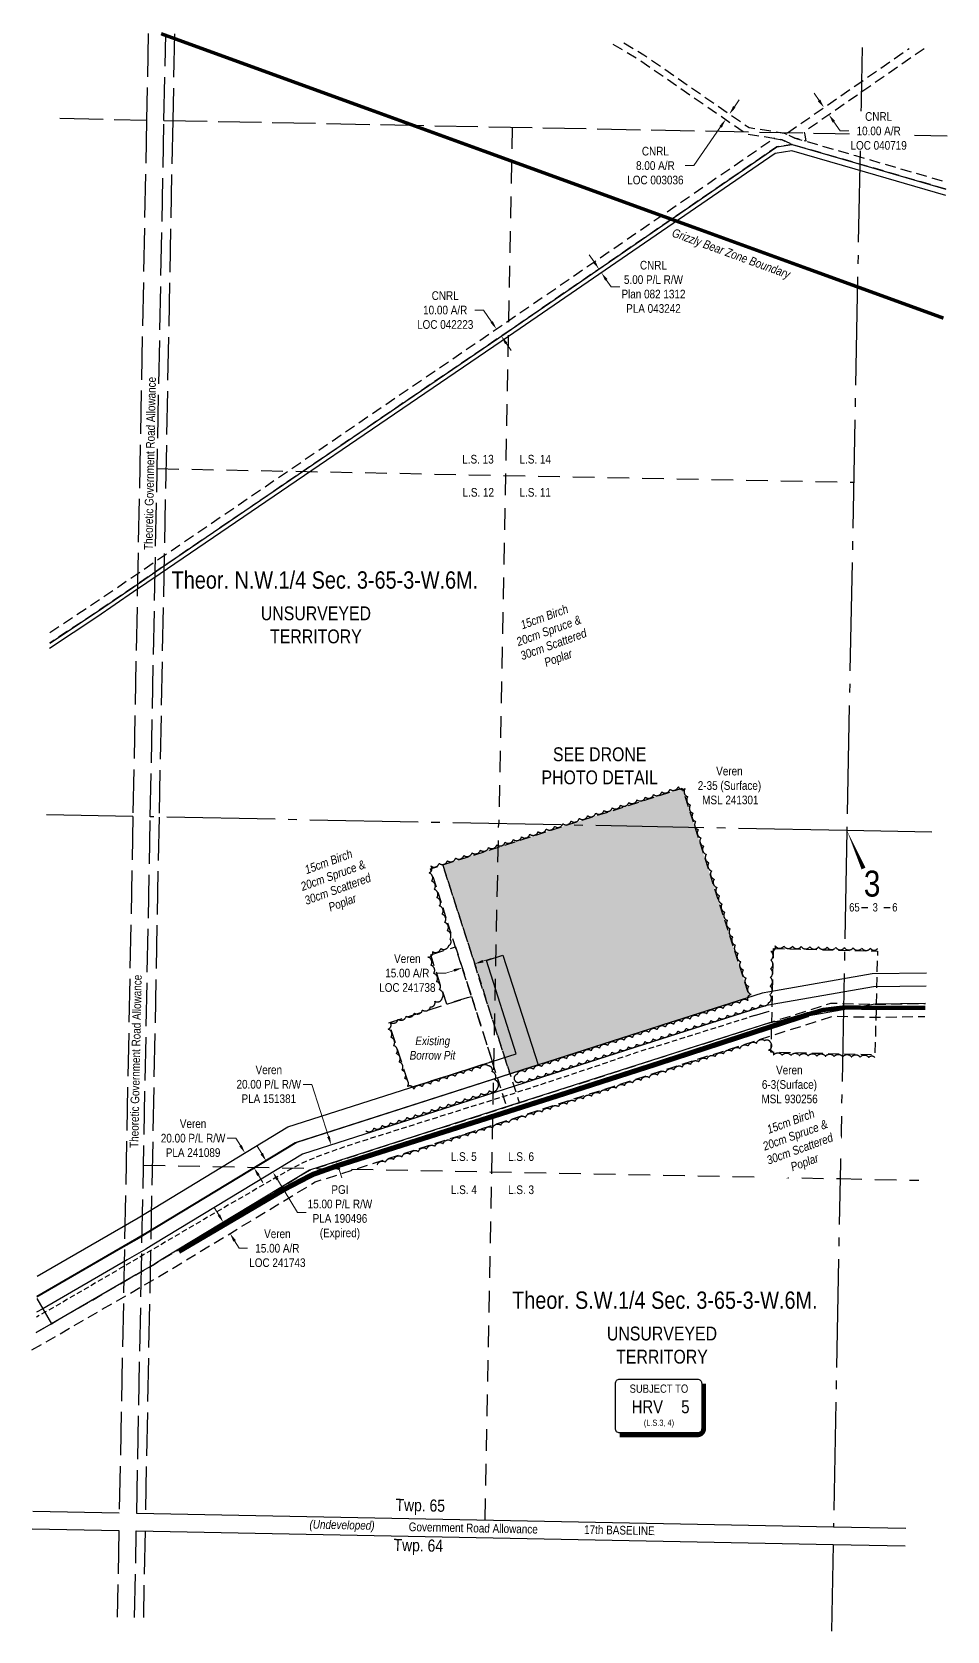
# Model space of a CAD drawing. Extents: x 409359 to 413308, y 6049791 to 6053589.
# Drawn here: x 410857 to 411913, y 6049791 to 6051637 of the extents above; entities that cross this region are included whole.
import ezdxf
from ezdxf.enums import TextEntityAlignment as Align

# ---------------------------------------------------------------- set-up
doc = ezdxf.new("R2010")
doc.units = 0
doc.header["$LTSCALE"] = 5
doc.header["$PDSIZE"] = 0.5
for name, pattern in [('0', [1, 1, 0]), ('DASHDOT2', [12.7, 6.35, -3.175, 0, -3.175]), ('foc-ACCESSROAD', [3.75, 2.5, -1.25]), ('foc-LSD', [8, 5, -3]), ('foc-QUARTERLINE', [33, 25, -3, 2, -3]), ('foc-UNSURVEYED', [12.5, 10, -2.5]), ('HIDDEN2', [4.7625, 3.175, -1.5875]), ('UG_PIPE', [1.875, 1.25, -0.625])]:
    doc.linetypes.add(name, pattern=pattern)
doc.layers.get('Defpoints').update_dxf_attribs({"color": 9})
for name, color, linetype in [('10', 1, 'Continuous'), ('9', 3, 'Continuous'), ('AS-PIPE-AG', 44, 'Continuous'), ('AS-PIPE-UG', 44, 'UG_PIPE'), ('AS-ROADS', 254, 'Continuous'), ('AS-WILDLIFE', 131, 'DASHDOT2'), ('C-AR', 13, 'foc-ACCESSROAD'), ('C-CLOSURE', 7, 'Continuous'), ('C-RW', 13, 'Continuous'), ('C-SYMBOL', 7, 'Continuous'), ('C-WS', 13, 'foc-ACCESSROAD'), ('CG-NOTES', 7, 'Continuous'), ('CTW', 7, 'Continuous'), ('D-TXT', 6, 'Continuous'), ('DAB_APPL', 7, 'Continuous'), ('F-AR', 190, 'foc-ACCESSROAD'), ('F-RW', 190, 'Continuous'), ('L-DETAIL-T', 3, 'Continuous'), ('L-ROAD-T', 7, 'Continuous'), ('L-SEC', 7, 'Continuous'), ('L-SECLBL', 7, 'Continuous'), ('L-SECQ', 8, 'foc-QUARTERLINE'), ('L-SECTION-LSD', 7, 'foc-LSD'), ('L-UNS-T', 3, 'Continuous'), ('L-USEC', 7, 'foc-UNSURVEYED'), ('P-PROPOSED-H', 21, 'Continuous'), ('T-BUSH', 110, '0'), ('T-BUSH-T', 110, 'Continuous'), ('T-EXISTING TFA', 220, 'HIDDEN2'), ('T-EXISTING TFA-T', 220, 'Continuous')]:
    doc.layers.add(name, color=color, linetype=linetype)
for name, color, linetype, lineweight in [('C-AR-T', 13, 'Continuous', 9), ('C-RW-T', 13, 'Continuous', 9), ('C-WS-T', 13, 'Continuous', 9), ('F-AR-T', 190, 'Continuous', 9), ('F-RW-T', 190, 'Continuous', 9), ('T-TEXT', 48, 'Continuous', 18)]:
    doc.layers.add(name, color=color, linetype=linetype, lineweight=lineweight)
doc.styles.add('100L', font='ARIALN.TTF', dxfattribs={"height": 11})
doc.styles.add('175L', font='ARIALN.TTF', dxfattribs={"height": 20})
doc.styles.add('80CG', font='ARIALN.TTF', dxfattribs={"height": 10})
doc.styles.add('80L', font='ARIALN.TTF', dxfattribs={"height": 10})
doc.styles.add('80LS', font='ARIALNI.TTF', dxfattribs={"height": 10})
doc.styles.add('HRV', font='ARIALN.TTF', dxfattribs={"height": 3})
doc.styles.add('SIMPLEX', font='ARIALN.TTF')
doc.dimstyles.new('Compass 5 000', dxfattribs={"dimscale": 5, "dimtxt": 9, "dimasz": 2, "dimexe": 0.2, "dimexo": 0.0625, "dimgap": 0.5, "dimtad": 0, "dimtih": 1, "dimtoh": 1, "dimzin": 0, "dimdsep": 46, "dimtxsty": '80CG', "dimcen": 0.1, "dimse1": 1, "dimse2": 1, "dimclrd": 256, "dimclrt": 256, "dimaunit": 1, "dimadec": 4, "dimazin": 0, "dimtfac": 0.06, "dimtofl": 0, "dimtmove": 0, "dimatfit": 1, "dimfxl": 0.2, "dimtolj": 1, "dimtzin": 0, "dimlwd": -1, "dimarcsym": 0})

# ---------------------------------------------------------------- blocks, each defined once
blk = doc.blocks.new('*D373')
at = {"layer": 'C-RW-T', "transparency": 16777216}
for p, q in [((411179.5, 6050421.9), (411169.5, 6050421.9)), ((411198.9, 6050361.5), (411179.5, 6050421.9)), ((411211.1, 6050323.4), (411214.2, 6050313.9))]:
    blk.add_line(p, q, dxfattribs=at)
for points in [[(411200.5, 6050362), (411197.3, 6050361), (411202, 6050352)], [(411212.7, 6050323.9), (411209.5, 6050322.9), (411208.1, 6050332.9)]]:
    blk.add_solid(points, dxfattribs=at)
at = {"layer": 'Defpoints', "color": 0, "transparency": 16777216}
for p in [(411521.3, 6050454.3), (411527.4, 6050435.3), (411208.1, 6050332.9)]:
    blk.add_point(p, dxfattribs=at)
at = {"layer": 'C-RW-T', "transparency": 16777216, "insert": (411130, 6050421.9), "char_height": 10, "attachment_point": 5, "style": '80CG'}
blk.add_mtext('\\A1;Veren\\P20.00 P/L R/W\\PPLA 151381', dxfattribs=at)
blk = doc.blocks.new('*D385')
at = {"layer": 'Defpoints', "color": 0, "transparency": 16777216}
for p in [(411390.3, 6051292.3), (411392.8, 6051294), (411395.9, 6051284)]:
    blk.add_point(p, dxfattribs=at)
at = {"layer": 'F-AR-T', "transparency": 16777216}
for p, q in [((411377.9, 6051315.8), (411367.9, 6051315.8)), ((411387.1, 6051302.2), (411377.9, 6051315.8)), ((411404, 6051277.5), (411409.7, 6051269.2))]:
    blk.add_line(p, q, dxfattribs=at)
for points in [[(411388.5, 6051303.2), (411385.8, 6051301.3), (411392.8, 6051294)], [(411405.4, 6051278.4), (411402.7, 6051276.5), (411398.4, 6051285.7)]]:
    blk.add_solid(points, dxfattribs=at)
at = {"layer": 'F-AR-T', "transparency": 16777216, "insert": (411333.6, 6051315.8), "char_height": 10, "attachment_point": 5, "style": '80CG'}
blk.add_mtext('\\A1;CNRL\\P10.00 A/R\\PLOC 042223', dxfattribs=at)
blk = doc.blocks.new('*D386')
at = {"layer": 'Defpoints', "color": 0, "transparency": 16777216}
for p in [(411513.9, 6051359), (411492.4, 6051350.3), (411495.2, 6051346.2)]:
    blk.add_point(p, dxfattribs=at)
at = {"layer": 'F-RW-T', "transparency": 16777216}
for p, q in [((411505.5, 6051371.4), (411499.8, 6051379.6)), ((411519.6, 6051350.8), (411525.3, 6051342.6)), ((411525.3, 6051342.6), (411535.3, 6051342.6))]:
    blk.add_line(p, q, dxfattribs=at)
for points in [[(411506.8, 6051372.4), (411504.1, 6051370.5), (411511.1, 6051363.2)], [(411521, 6051351.7), (411518.2, 6051349.9), (411513.9, 6051359)]]:
    blk.add_solid(points, dxfattribs=at)
at = {"layer": 'F-RW-T', "transparency": 16777216, "insert": (411574, 6051342.6), "char_height": 10, "attachment_point": 5, "style": '80CG'}
blk.add_mtext('\\A1;CNRL\\P5.00 P/L R/W\\PPlan 082 1312\\PPLA 043242', dxfattribs=at)
blk = doc.blocks.new('*D387')
at = {"layer": 'Defpoints', "color": 0, "transparency": 16777216}
for p in [(411653.7, 6051538), (411658.2, 6051544.6), (411661.7, 6051542.2)]:
    blk.add_point(p, dxfattribs=at)
at = {"layer": 'F-AR-T', "transparency": 16777216}
for p, q in [((411667.4, 6051550.4), (411673.1, 6051558.7)), ((411651.5, 6051527.4), (411620.5, 6051482.6)), ((411620.5, 6051482.6), (411610.5, 6051482.6))]:
    blk.add_line(p, q, dxfattribs=at)
for points in [[(411666, 6051551.4), (411668.8, 6051549.5), (411661.7, 6051542.2)], [(411650.1, 6051528.4), (411652.9, 6051526.5), (411657.2, 6051535.6)]]:
    blk.add_solid(points, dxfattribs=at)
at = {"layer": 'F-AR-T', "transparency": 16777216, "insert": (411576.2, 6051482.6), "char_height": 10, "attachment_point": 5, "style": '80CG'}
blk.add_mtext('\\A1;CNRL\\P8.00 A/R\\PLOC 003036', dxfattribs=at)
blk = doc.blocks.new('*D388')
at = {"layer": 'Defpoints', "color": 0, "transparency": 16777216}
for p in [(411792, 6051564.4), (411797.7, 6051556.1), (411770.8, 6051549.7)]:
    blk.add_point(p, dxfattribs=at)
at = {"layer": 'F-AR-T', "transparency": 16777216}
for p, q in [((411765.1, 6051557.9), (411759.4, 6051566.1)), ((411782.2, 6051533.2), (411789.5, 6051522.6)), ((411789.5, 6051522.6), (411799.5, 6051522.6))]:
    blk.add_line(p, q, dxfattribs=at)
for points in [[(411766.5, 6051558.9), (411763.7, 6051557), (411770.8, 6051549.7)], [(411783.6, 6051534.2), (411780.8, 6051532.3), (411776.5, 6051541.5)]]:
    blk.add_solid(points, dxfattribs=at)
at = {"layer": 'F-AR-T', "transparency": 16777216, "insert": (411833.9, 6051522.6), "char_height": 10, "attachment_point": 5, "style": '80CG', "bg_fill": 3, "box_fill_scale": 1.1, "bg_fill_color": 256, "bg_fill_true_color": 13158600, "bg_fill_transparency": 0}
blk.add_mtext('\\A1;CNRL\\P10.00 A/R\\PLOC 040719', dxfattribs=at)
blk = doc.blocks.new('HRV_Box')
blk.add_lwpolyline([(-44.3, 30.3), (45.4, 30.3, -0.414214), (50.4, 25.3), (50.4, -26.8, -0.414214), (45.4, -31.8), (-44.3, -31.8, -0.414214), (-49.3, -26.8), (-49.3, 25.3, -0.414214)], format="xyb", close=True)
at = {"const_width": 5, "flags": 128}
blk.add_lwpolyline([(-44.3, -34.3), (45.4, -34.3, 0.414214), (52.9, -26.8), (52.9, 25.3)], format="xyb", dxfattribs=at)
at = {"layer": 'CTW', "color": 5, "style": '80L'}
blk.add_text('SUBJECT TO', height=9.5, dxfattribs=at).set_placement((1, 11.8), align=Align.BOTTOM_CENTER)
at = {"layer": 'CTW', "color": 3, "style": 'HRV'}
blk.add_text('HRV', height=15, dxfattribs=at).set_placement((-12.4, -1.5), align=Align.MIDDLE_CENTER)
blk.add_attdef('0', text='', height=15, dxfattribs=at).set_placement((31.5, -1.5), align=Align.MIDDLE_CENTER)
at = {"layer": 'CTW', "color": 7, "style": '80L'}
blk.add_attdef('(N.W.1/4 00)', text='', height=7.12, dxfattribs=at).set_placement((1, -25.7), align=Align.BOTTOM_CENTER)
blk = doc.blocks.new('*D459')
at = {"layer": 'C-AR-T', "transparency": 16777216}
for p, q in [((411072.3, 6050271.1), (411067.1, 6050279.6)), ((411090.5, 6050241.1), (411095.6, 6050232.6)), ((411095.6, 6050232.6), (411105.6, 6050232.6))]:
    blk.add_line(p, q, dxfattribs=at)
for points in [[(411073.7, 6050271.9), (411070.9, 6050270.2), (411077.5, 6050262.5)], [(411091.9, 6050242), (411089, 6050240.3), (411085.3, 6050249.7)]]:
    blk.add_solid(points, dxfattribs=at)
at = {"layer": 'Defpoints', "color": 0, "transparency": 16777216}
for p in [(411076.8, 6050262.1), (411084.5, 6050249.2), (411085.3, 6050249.7)]:
    blk.add_point(p, dxfattribs=at)
at = {"layer": 'C-AR-T', "transparency": 16777216, "insert": (411139.9, 6050232.6), "char_height": 10, "attachment_point": 5, "style": '80CG'}
blk.add_mtext('\\A1;Veren\\P15.00 A/R\\PLOC 241743', dxfattribs=at)
blk = doc.blocks.new('*D478')
at = {"layer": 'Defpoints', "color": 0, "transparency": 16777216}
for p in [(411124.3, 6050331.8), (411132.1, 6050319), (411134.7, 6050320.6)]:
    blk.add_point(p, dxfattribs=at)
at = {"layer": 'F-RW-T', "transparency": 16777216}
for p, q in [((411121.8, 6050341.9), (411116.6, 6050350.5)), ((411139.9, 6050312), (411163, 6050273.9)), ((411163, 6050273.9), (411173, 6050273.9))]:
    blk.add_line(p, q, dxfattribs=at)
for points in [[(411123.2, 6050342.8), (411120.3, 6050341.1), (411126.9, 6050333.4)], [(411141.3, 6050312.9), (411138.5, 6050311.2), (411134.7, 6050320.6)]]:
    blk.add_solid(points, dxfattribs=at)
at = {"layer": 'F-RW-T', "transparency": 16777216, "insert": (411212.1, 6050273.9), "char_height": 10, "attachment_point": 5, "style": '80CG'}
blk.add_mtext('\\A1;PGI\\P15.00 P/L R/W\\PPLA 190496\\P(Expired)', dxfattribs=at)
blk = doc.blocks.new('*D479')
at = {"layer": 'C-RW-T', "transparency": 16777216}
for p, q in [((411092.1, 6050359.7), (411082.1, 6050359.7)), ((411097.3, 6050351.2), (411092.1, 6050359.7)), ((411118, 6050317), (411123.2, 6050308.4))]:
    blk.add_line(p, q, dxfattribs=at)
for points in [[(411098.7, 6050352), (411095.9, 6050350.3), (411102.5, 6050342.6)], [(411119.5, 6050317.8), (411116.6, 6050316.1), (411112.9, 6050325.5)]]:
    blk.add_solid(points, dxfattribs=at)
at = {"layer": 'Defpoints', "color": 0, "transparency": 16777216}
for p in [(411102.5, 6050342.6), (411105, 6050344.1), (411115.4, 6050327.1)]:
    blk.add_point(p, dxfattribs=at)
at = {"layer": 'C-RW-T', "transparency": 16777216, "insert": (411042.6, 6050359.7), "char_height": 10, "attachment_point": 5, "style": '80CG'}
blk.add_mtext('\\A1;Veren\\P20.00 P/L R/W\\PPLA 241089', dxfattribs=at)
blk = doc.blocks.new('L-SECLBL')
at = {"layer": '9', "color": 7}
for p, q in [((-5.1, -27.8), (-12.3, -27.8)), ((20.7, -27.8), (13.5, -27.8))]:
    blk.add_line(p, q, dxfattribs=at)
at = {"layer": '10', "color": 2, "style": 'SIMPLEX'}
blk.add_attdef('SEC', text='', height=30, dxfattribs=at).set_placement((0, 0), align=Align.MIDDLE)
at = {"layer": '10', "color": 5, "style": '80L'}
blk.add_attdef('TWP', text='', height=9.5, dxfattribs=at).set_placement((-14.4, -27.4), align=Align.MIDDLE_RIGHT)
blk.add_attdef('RGE', text='', height=9.5, dxfattribs=at).set_placement((3.6, -27.4), align=Align.MIDDLE_CENTER)
blk.add_attdef('MER', text='', height=9.5, dxfattribs=at).set_placement((23.2, -27.4), align=Align.MIDDLE_LEFT)
blk = doc.blocks.new('*D538')
at = {"layer": 'C-AR-T', "transparency": 16777216}
for p, q in [((411377.1, 6050564.1), (411386.6, 6050567.1)), ((411334.3, 6050550.3), (411324.3, 6050550.3)), ((411343.8, 6050553.4), (411334.3, 6050550.3))]:
    blk.add_line(p, q, dxfattribs=at)
for points in [[(411376.6, 6050565.6), (411377.6, 6050562.5), (411367.6, 6050561)], [(411343.3, 6050555), (411344.3, 6050551.8), (411353.3, 6050556.4)]]:
    blk.add_solid(points, dxfattribs=at)
at = {"layer": 'Defpoints', "color": 0, "transparency": 16777216}
for p in [(411351.7, 6050561.3), (411366, 6050565.8), (411353.3, 6050556.4)]:
    blk.add_point(p, dxfattribs=at)
at = {"layer": 'C-AR-T', "transparency": 16777216, "insert": (411289.9, 6050550.3), "char_height": 10, "attachment_point": 5, "style": '80CG'}
blk.add_mtext('\\A1;Veren\\P15.00 A/R\\PLOC 241738', dxfattribs=at)

msp = doc.modelspace()

# ---------------------------------------------------------------- hatches: boundary and pattern name
at = {"layer": 'P-PROPOSED-H'}
h = msp.add_hatch(color=256, dxfattribs=at)
h.dxf.hatch_style = 1
h.paths.add_polyline_path([(411330.928, 6050675.188), (411607.25, 6050763.886), (411684.773, 6050522.376), (411580.168, 6050488.969), (411408.401, 6050433.833)])

# ---------------------------------------------------------------- linework, layer by layer
at = {"layer": 'AS-PIPE-AG', "flags": 128}
msp.add_lwpolyline([(411690.477, 6050501.484), (411690.477, 6050501.484), (411707.364, 6050506.563), (411707.364, 6050506.563)], dxfattribs=at)
at = {"layer": 'AS-PIPE-UG', "flags": 128}
msp.add_lwpolyline([(411690.543, 6050501.266), (411690.543, 6050501.266), (411622.466, 6050479.663), (411622.466, 6050479.663), (411554.578, 6050458.635), (411554.578, 6050458.635), (411487.286, 6050435.821), (411487.286, 6050435.821), (411412.038, 6050411.079), (411412.038, 6050411.079), (411340.33, 6050388.725), (411340.33, 6050388.725), (411257.272, 6050362.47), (411257.272, 6050362.47), (411221.35, 6050350.946), (411221.35, 6050350.946), (411206.775, 6050345.921), (411206.775, 6050345.921), (411199.154, 6050343.175), (411199.154, 6050343.175), (411185.619, 6050338.098), (411185.619, 6050338.098), (411173.7, 6050333.099), (411173.7, 6050333.099), (411164.409, 6050328.706), (411164.409, 6050328.706), (411154.065, 6050323.276), (411154.065, 6050323.276), (411138.259, 6050314.407), (411138.259, 6050314.407), (411124.361, 6050306.303), (411124.361, 6050306.303), (411055.194, 6050266.006), (411055.194, 6050266.006), (410988.133, 6050226.591), (410988.133, 6050226.591), (410908.518, 6050180.006), (410908.518, 6050180.006), (410861.835, 6050153.057)], dxfattribs=at)
at = {"layer": 'AS-ROADS', "flags": 128}
for points, const_width in [([(411752.912, 6050502.588), (411752.912, 6050502.588), (411571.426, 6050443.37), (411571.426, 6050443.37), (411471.78, 6050411.371), (411471.78, 6050411.371), (411208.867, 6050327.814), (411208.867, 6050327.814), (411180.71, 6050317.815), (411180.71, 6050317.815), (411149.857, 6050301.77), (411149.857, 6050301.77), (411026.04, 6050228.972), (411026.04, 6050228.972)], 6), ([(411887.777, 6050510.051), (411811.843, 6050510.429), (411794.18, 6050510.716), (411769.529, 6050507.724), (411725.928, 6050494.999), (411712.998, 6050489.865), (411687.534, 6050481.559)], 4.998)]:
    msp.add_lwpolyline(points, dxfattribs=dict(at, const_width=const_width))
at = {"layer": 'AS-WILDLIFE', "const_width": 4, "flags": 128}
msp.add_lwpolyline([(411005.682, 6051634.914), (411908.743, 6051306.529)], dxfattribs=at)
at = {"layer": 'C-AR', "flags": 128}
msp.add_lwpolyline([(411419.093, 6050400.523), (411404.817, 6050395.941), (411316.652, 6050670.606), (411330.928, 6050675.188)], close=True, dxfattribs=at)
for points in [[(410861.488, 6050135.347), (410879.026, 6050145.491), (410976.672, 6050201.976), (410998.102, 6050214.371), (411007.812, 6050220.259), (411177.088, 6050322.885), (411409.071, 6050397.306), (411590.836, 6050455.651), (411707.892, 6050493.035), (411778.655, 6050515.634), (411829.884, 6050514.439), (411887.975, 6050515.314)], [(410856.651, 6050115.228), (410886.533, 6050132.513), (410984.18, 6050188.998), (411005.743, 6050201.47), (411015.585, 6050207.438), (411183.351, 6050309.148), (411413.651, 6050383.029), (411595.408, 6050441.372), (411712.454, 6050478.752), (411780.82, 6050500.586), (411829.822, 6050499.443), (411887.411, 6050500.31)]]:
    msp.add_lwpolyline(points, dxfattribs=at)
at = {"layer": 'C-CLOSURE', "flags": 128}
msp.add_lwpolyline([(411797.274, 6050714.935, 0, 4.998, 0), (411816.511, 6050671.087, 0, 0, 0)], format="xyseb", dxfattribs=at)
at = {"layer": 'C-RW', "flags": 128}
for points in [[(410862.762, 6050200.299), (410979.298, 6050267.92), (411152.123, 6050372.697), (411415.71, 6050457.184), (411381.155, 6050564.823), (411400.189, 6050570.934), (411440.858, 6050444.252), (411160.471, 6050354.38), (410989.498, 6050250.725), (410862.303, 6050176.92)], [(411888.726, 6050535.319), (411827.994, 6050534.404), (411711.07, 6050513.89), (411703.1, 6050512.49), (411584.74, 6050474.69), (411402.961, 6050416.34), (411168.739, 6050341.201), (410997.448, 6050237.354), (410987.913, 6050231.573), (410966.663, 6050219.281), (410869.016, 6050162.796), (410861.946, 6050158.706)], [(411887.975, 6050515.314), (411829.884, 6050514.439), (411714.525, 6050494.2), (411707.892, 6050493.035), (411590.836, 6050455.651), (411409.071, 6050397.306), (411177.088, 6050322.885), (411007.812, 6050220.259), (410998.102, 6050214.371), (410976.672, 6050201.976), (410879.026, 6050145.491), (410861.488, 6050135.347)]]:
    msp.add_lwpolyline(points, dxfattribs=at)
at = {"layer": 'C-WS', "flags": 128}
for points in [[(411330.928, 6050675.188), (411607.25, 6050763.886), (411684.773, 6050522.376), (411580.168, 6050488.969), (411408.401, 6050433.833)], [(411712.72, 6050578.79), (411832.62, 6050575.74), (411829.58, 6050455.83), (411709.67, 6050458.88)]]:
    msp.add_lwpolyline(points, close=True, dxfattribs=at)
at = {"layer": 'DAB_APPL', "flags": 128}
msp.add_lwpolyline([(410862.255, 6050174.482), (410869.02, 6050162.775), (410879.026, 6050145.46), (410861.487, 6050135.325)], dxfattribs=at)
at = {"layer": 'F-AR', "flags": 128}
for points in [[(411911.638, 6051455.553), (411807.056, 6051485.876), (411734.121, 6051507.024), (411722.741, 6051512.419), (411712.891, 6051513.973), (411681.295, 6051518.955), (411680.46, 6051519.528), (411558.428, 6051603.927), (411523.918, 6051624.753)], [(411539.913, 6051624.439), (411562.777, 6051610.641), (411684.35, 6051526.568), (411724.733, 6051520.201), (411726.838, 6051519.234), (411728.252, 6051518.582), (411737.279, 6051514.436), (411749.819, 6051510.799), (411807.217, 6051494.158), (411911.799, 6051463.835)], [(411886.445, 6051617.644), (411808.567, 6051563.667), (411748.047, 6051521.721), (411748.621, 6051518.179), (411749.819, 6051510.799), (411737.279, 6051514.436), (411728.252, 6051518.582), (411726.838, 6051519.234), (411808.807, 6051576.037), (411869.332, 6051617.98)], [(410877.334, 6050943.471), (410923.19, 6050973.862), (410974.375, 6051008.757), (411004.952, 6051029.602), (411398.2, 6051297.693), (411712.891, 6051513.973), (411722.741, 6051512.419), (411734.113, 6051507.027), (411716.266, 6051504.16), (411403.845, 6051289.439), (411004.711, 6051017.337), (410974.135, 6050996.491), (410928.766, 6050965.562), (410877.095, 6050931.293)]]:
    msp.add_lwpolyline(points, dxfattribs=at)
at = {"layer": 'F-RW', "flags": 128}
for points in [[(411911.498, 6051448.306), (411806.915, 6051478.629), (411733.67, 6051499.866), (411714.319, 6051496.759), (411406.667, 6051285.313), (411004.591, 6051011.203), (410974.014, 6050990.357), (410931.554, 6050961.41), (410876.976, 6050925.214)], [(410877.095, 6050931.293), (410928.766, 6050965.562), (410974.135, 6050996.491), (411004.711, 6051017.337), (411403.845, 6051289.439), (411716.266, 6051504.16), (411734.121, 6051507.024), (411807.056, 6051485.876), (411911.638, 6051455.553)], [(411889.29, 6050550.322), (411826.577, 6050549.378), (411708.479, 6050528.658), (411699.506, 6050527.082), (411580.168, 6050488.969), (411398.379, 6050430.616), (411162.476, 6050354.938), (410989.675, 6050250.175), (410980.272, 6050244.474), (410959.155, 6050232.259), (410862.289, 6050176.226)], [(411888.726, 6050535.319), (411827.994, 6050534.404), (411711.07, 6050513.89), (411703.1, 6050512.49), (411584.74, 6050474.69), (411402.961, 6050416.34), (411168.739, 6050341.201), (410997.448, 6050237.354), (410987.913, 6050231.573), (410966.663, 6050219.281), (410869.016, 6050162.796), (410861.946, 6050158.706)]]:
    msp.add_lwpolyline(points, dxfattribs=at)
at = {"layer": 'L-SEC', "flags": 128}
for points in [[(410957.376, 6049926.922), (410857.439, 6049928.882)], [(411781.65, 6049910.76), (410977.481, 6049926.528)], [(410857.045, 6049908.778), (410956.982, 6049906.818)], [(410977.086, 6049906.424), (411781.259, 6049890.655)], [(411865.207, 6049909.121), (411781.65, 6049910.76)], [(411781.259, 6049890.655), (411864.452, 6049889.024)]]:
    msp.add_lwpolyline(points, dxfattribs=at)
at = {"layer": 'L-SECQ', "flags": 128}
for points in [[(411814.84, 6051619.048), (411812.899, 6051519.111)], [(411812.899, 6051519.111), (411797.274, 6050714.935)], [(410973.145, 6050731.095), (410873.208, 6050733.055)], [(411797.274, 6050714.935), (410993.249, 6050730.701)], [(411797.274, 6050714.935), (411781.65, 6049910.76)], [(411895.4, 6050713.011), (411797.274, 6050714.935)], [(411781.259, 6049890.655), (411779.318, 6049790.718)]]:
    msp.add_lwpolyline(points, dxfattribs=at)
at = {"layer": 'L-SECTION-LSD', "flags": 128}
for points in [[(411410.958, 6051526.992), (411395.334, 6050722.817)], [(411001.133, 6051132.787), (411805.089, 6051117.167)], [(411379.565, 6049918.644), (411395.334, 6050722.817)], [(410985.365, 6050328.615), (411789.465, 6050312.992)], [(411789.465, 6050312.992), (411880.308, 6050311.194)]]:
    msp.add_lwpolyline(points, dxfattribs=at)
at = {"layer": 'L-USEC', "flags": 128}
for points in [[(410990.873, 6051635.205), (410988.913, 6051535.268)], [(411009.018, 6051534.874), (411010.977, 6051634.811)], [(411021.034, 6051634.613), (411019.074, 6051534.677)], [(410888.977, 6051537.228), (410988.913, 6051535.268)], [(410988.913, 6051535.268), (410973.145, 6050731.095)], [(410993.249, 6050730.701), (411009.018, 6051534.874)], [(411019.074, 6051534.677), (411003.306, 6050730.504)], [(411009.018, 6051534.874), (411812.899, 6051519.111)], [(411812.899, 6051519.111), (411912.835, 6051517.151)], [(410973.145, 6050731.095), (410957.376, 6049926.922)], [(410977.481, 6049926.528), (410993.249, 6050730.701)], [(411003.306, 6050730.504), (410987.537, 6049926.331)], [(410956.982, 6049906.818), (410955.022, 6049806.881)], [(410975.127, 6049806.487), (410977.086, 6049906.424)], [(410987.143, 6049906.227), (410985.183, 6049806.29)]]:
    msp.add_lwpolyline(points, dxfattribs=at)
at = {"layer": 'T-BUSH', "flags": 128}
for points in [[(411241.885, 6050368.245, 0.52056705), (411251.394, 6050371.325, 0.52056705), (411260.903, 6050374.406, 0.52056705), (411270.412, 6050377.486, 0.52056705), (411279.921, 6050380.566, 0.52056705), (411289.431, 6050383.646, 0.52056705), (411298.94, 6050386.727, 0.52056705), (411308.449, 6050389.807, 0.52056705), (411317.958, 6050392.887, 0.52056705), (411327.467, 6050395.967, 0.52056705), (411336.976, 6050399.048, 0.52056705), (411346.485, 6050402.128, 0.52056705), (411355.995, 6050405.208, 0.52056705), (411365.504, 6050408.288, 0.52056705), (411375.013, 6050411.369, 0.52056705), (411384.522, 6050414.449, 0.52056705), (411394.031, 6050417.529, 0.52056705), (411390.921, 6050426.991, 0.52056705), (411387.766, 6050436.476, 0.52056705), (411383.257, 6050443.308, 0.52056705), (411373.724, 6050440.303, 0.52056705), (411364.191, 6050437.297, 0.52056705), (411354.658, 6050434.291, 0.52056705), (411345.125, 6050431.286, 0.52056705), (411335.592, 6050428.28, 0.52056705), (411326.059, 6050425.275, 0.52056705), (411316.526, 6050422.269, 0.52056705), (411306.993, 6050419.263, 0.52056705), (411297.46, 6050416.258, 0.52056705), (411290.008, 6050419.28, 0.52056705), (411286.827, 6050428.756, 0.52056705), (411283.646, 6050438.232, 0.52056705), (411280.465, 6050447.708, 0.52056705), (411277.284, 6050457.184, 0.52056705), (411274.103, 6050466.66, 0.52056705), (411270.922, 6050476.135, 0.52056705), (411267.74, 6050485.611, 0.52056705), (411270.024, 6050493.44, 0.52056705), (411279.362, 6050497.005, 0.52056705), (411288.701, 6050500.57, 0.52056705), (411298.039, 6050504.135, 0.52056705), (411307.377, 6050507.699, 0.52056705), (411316.715, 6050511.264, 0.52056705), (411321.732, 6050517.795, 0.52056705), (411330.232, 6050521.641, 0.52056705), (411326.936, 6050531.077, 0.52056705), (411323.64, 6050540.514, 0.52056705), (411320.344, 6050549.951, 0.52056705), (411317.049, 6050559.387, 0.52056705), (411313.753, 6050568.824, 0.52056705), (411319.171, 6050575.16, 0.52056705), (411328.512, 6050578.718, 0.52056705), (411337.853, 6050582.276, 0.52056705), (411339.039, 6050589.778, 0.52056705), (411336.028, 6050599.31, 0.52056705), (411333.017, 6050608.841, 0.52056705), (411330.006, 6050618.372, 0.52056705), (411326.996, 6050627.904, 0.52056705), (411323.985, 6050637.435, 0.52056705), (411320.974, 6050646.967, 0.52056705), (411317.963, 6050656.498, 0.52056705), (411314.953, 6050666.029, 0.52056705), (411317.113, 6050673.903, 0.52056705), (411326.63, 6050676.958, 0.52056705), (411336.147, 6050680.013, 0.52056705), (411345.665, 6050683.068, 0.52056705), (411355.182, 6050686.123, 0.52056705), (411364.699, 6050689.178, 0.52056705), (411374.217, 6050692.233, 0.52056705), (411383.734, 6050695.288, 0.52056705), (411393.251, 6050698.343, 0.52056705), (411402.769, 6050701.398, 0.52056705), (411412.286, 6050704.453, 0.52056705), (411421.803, 6050707.508, 0.52056705), (411431.32, 6050710.563, 0.52056705), (411440.838, 6050713.618, 0.52056705), (411450.355, 6050716.673, 0.52056705), (411459.872, 6050719.728, 0.52056705), (411469.39, 6050722.783, 0.52056705), (411478.907, 6050725.838, 0.52056705), (411488.424, 6050728.893, 0.52056705), (411497.942, 6050731.948, 0.52056705), (411507.459, 6050735.003, 0.52056705), (411516.976, 6050738.058, 0.52056705), (411526.493, 6050741.113, 0.52056705), (411536.011, 6050744.168, 0.52056705), (411545.528, 6050747.223, 0.52056705), (411555.045, 6050750.278, 0.52056705), (411564.563, 6050753.333, 0.52056705), (411574.08, 6050756.388, 0.52056705), (411583.597, 6050759.443, 0.52056705), (411593.115, 6050762.498, 0.52056705), (411602.632, 6050765.553, 0.52056705), (411610.532, 6050763.472, 0.52056705), (411613.587, 6050753.955, 0.52056705), (411616.642, 6050744.437, 0.52056705), (411619.697, 6050734.92, 0.52056705), (411622.752, 6050725.403, 0.52056705), (411625.807, 6050715.885, 0.52056705), (411628.862, 6050706.368, 0.52056705), (411631.917, 6050696.851, 0.52056705), (411634.972, 6050687.333, 0.52056705), (411638.027, 6050677.816, 0.52056705), (411641.082, 6050668.299, 0.52056705), (411644.137, 6050658.782, 0.52056705), (411647.192, 6050649.264, 0.52056705), (411650.247, 6050639.747, 0.52056705), (411653.302, 6050630.23, 0.52056705), (411656.357, 6050620.712, 0.52056705), (411659.412, 6050611.195, 0.52056705), (411662.467, 6050601.678, 0.52056705), (411665.522, 6050592.16, 0.52056705), (411668.577, 6050582.643, 0.52056705), (411671.632, 6050573.126, 0.52056705), (411674.687, 6050563.608, 0.52056705), (411677.742, 6050554.091, 0.52056705), (411680.797, 6050544.574, 0.52056705), (411683.852, 6050535.057, 0.52056705), (411686.907, 6050525.539, 0.52056705), (411682.903, 6050518.629, 0.52056705), (411673.384, 6050515.579, 0.52056705), (411663.865, 6050512.529, 0.52056705), (411654.346, 6050509.48, 0.52056705), (411644.827, 6050506.43, 0.52056705), (411635.308, 6050503.38, 0.52056705), (411625.789, 6050500.331, 0.52056705), (411616.27, 6050497.281, 0.52056705), (411606.751, 6050494.231, 0.52056705), (411597.232, 6050491.182, 0.52056705), (411587.713, 6050488.132, 0.52056705), (411578.194, 6050485.082, 0.52056705), (411568.675, 6050482.033, 0.52056705), (411559.156, 6050478.983, 0.52056705), (411549.637, 6050475.933, 0.52056705), (411540.118, 6050472.884, 0.52056705), (411530.599, 6050469.834, 0.52056705), (411521.08, 6050466.784, 0.52056705), (411511.561, 6050463.735, 0.52056705), (411502.042, 6050460.685, 0.52056705), (411492.523, 6050457.635, 0.52056705), (411483.004, 6050454.586, 0.52056705), (411473.485, 6050451.536, 0.52056705), (411463.966, 6050448.486, 0.52056705), (411454.447, 6050445.437, 0.52056705), (411444.928, 6050442.387, 0.52056705), (411435.409, 6050439.337, 0.52056705), (411425.89, 6050436.288, 0.52056705), (411416.371, 6050433.238, 0.52056705), (411413.881, 6050426.573, 0.52056705), (411421.32, 6050425.572, 0.52056705), (411430.841, 6050428.615, 0.52056705), (411440.362, 6050431.658, 0.52056705), (411449.883, 6050434.701, 0.52056705), (411459.404, 6050437.745, 0.52056705), (411468.925, 6050440.788, 0.52056705), (411478.446, 6050443.831, 0.52056705), (411487.967, 6050446.874, 0.52056705), (411497.488, 6050449.918, 0.52056705), (411507.009, 6050452.961, 0.52056705), (411516.531, 6050456.004, 0.52056705), (411526.052, 6050459.047, 0.52056705), (411535.573, 6050462.091, 0.52056705), (411545.094, 6050465.134, 0.52056705), (411554.615, 6050468.177, 0.52056705), (411564.136, 6050471.22, 0.52056705), (411573.657, 6050474.264, 0.52056705), (411583.178, 6050477.307, 0.52056705), (411592.699, 6050480.35, 0.52056705), (411602.22, 6050483.393, 0.52056705), (411611.741, 6050486.437, 0.52056705), (411621.262, 6050489.48, 0.52056705), (411630.783, 6050492.523, 0.52056705), (411640.304, 6050495.566, 0.52056705), (411649.825, 6050498.61, 0.52056705), (411659.346, 6050501.653, 0.52056705), (411668.867, 6050504.696, 0.52056705), (411678.389, 6050507.74, 0.52056705), (411687.91, 6050510.783, 0.52056705), (411697.431, 6050513.826, 0.52056705), (411707.108, 6050516.239, 0.52056705), (411708.362, 6050525.369, 0.52056705), (411708.616, 6050535.361, 0.52056705), (411708.87, 6050545.354, 0.52056705), (411709.124, 6050555.346, 0.52056705), (411709.378, 6050565.339, 0.52056705), (411709.632, 6050575.331, 0.52056705), (411714.544, 6050581.743, 0.52056705), (411724.537, 6050581.489, 0.52056705), (411734.529, 6050581.235, 0.52056705), (411744.522, 6050580.981, 0.52056705), (411754.514, 6050580.727, 0.52056705), (411764.506, 6050580.472, 0.52056705), (411774.499, 6050580.218, 0.52056705), (411784.491, 6050579.964, 0.52056705), (411794.483, 6050579.71, 0.52056705), (411804.476, 6050579.456, 0.52056705), (411814.468, 6050579.201, 0.52056705), (411824.46, 6050578.947, 0.52056705), (411832.696, 6050578.738, 0.52056705)], [(411255.159, 6050329.035, -0.52056705), (411264.677, 6050332.086, -0.52056705), (411274.196, 6050335.136, -0.52056705), (411283.714, 6050338.187, -0.52056705), (411293.233, 6050341.238, -0.52056705), (411302.752, 6050344.289, -0.52056705), (411312.27, 6050347.34, -0.52056705), (411321.789, 6050350.391, -0.52056705), (411331.308, 6050353.442, -0.52056705), (411340.826, 6050356.493, -0.52056705), (411350.345, 6050359.544, -0.52056705), (411359.863, 6050362.594, -0.52056705), (411369.382, 6050365.645, -0.52056705), (411378.901, 6050368.696, -0.52056705), (411388.419, 6050371.747, -0.52056705), (411397.938, 6050374.798, -0.52056705), (411407.456, 6050377.849, -0.52056705), (411416.975, 6050380.9, -0.52056705), (411426.494, 6050383.951, -0.52056705), (411436.012, 6050387.001, -0.52056705), (411445.531, 6050390.052, -0.52056705), (411455.05, 6050393.103, -0.52056705), (411464.568, 6050396.154, -0.52056705), (411474.087, 6050399.205, -0.52056705), (411483.605, 6050402.256, -0.52056705), (411493.124, 6050405.307, -0.52056705), (411502.643, 6050408.358, -0.52056705), (411512.161, 6050411.408, -0.52056705), (411521.68, 6050414.459, -0.52056705), (411531.198, 6050417.51, -0.52056705), (411540.717, 6050420.561, -0.52056705), (411550.236, 6050423.612, -0.52056705), (411559.754, 6050426.663, -0.52056705), (411569.273, 6050429.714, -0.52056705), (411578.792, 6050432.765, -0.52056705), (411588.31, 6050435.815, -0.52056705), (411597.829, 6050438.866, -0.52056705), (411607.347, 6050441.917, -0.52056705), (411616.866, 6050444.968, -0.52056705), (411626.385, 6050448.019, -0.52056705), (411635.903, 6050451.07, -0.52056705), (411645.422, 6050454.121, -0.52056705), (411654.941, 6050457.172, -0.52056705), (411664.459, 6050460.222, -0.52056705), (411673.978, 6050463.273, -0.52056705), (411683.496, 6050466.324, -0.52056705), (411693.015, 6050469.375, -0.52056705), (411702.534, 6050472.425, -0.52056705), (411708.351, 6050471.079, -0.52056705), (411706.964, 6050461.18, -0.52056705), (411712.634, 6050455.805, -0.52056705), (411722.627, 6050455.551, -0.52056705), (411732.619, 6050455.297, -0.52056705), (411742.611, 6050455.042, -0.52056705), (411752.604, 6050454.788, -0.52056705), (411762.596, 6050454.534, -0.52056705), (411772.588, 6050454.28, -0.52056705), (411782.581, 6050454.026, -0.52056705), (411792.573, 6050453.772, -0.52056705), (411802.565, 6050453.517, -0.52056705), (411812.558, 6050453.263, -0.52056705), (411822.55, 6050453.009, -0.52056705), (411829.504, 6050452.832, -0.52056705)]]:
    msp.add_lwpolyline(points, format="xyb", dxfattribs=at)
at = {"layer": 'T-EXISTING TFA', "flags": 128}
for points in [[(411316.991, 6050571.436), (411345.544, 6050580.596), (411363.874, 6050523.492), (411335.321, 6050514.332)], [(411268.696, 6050492.958), (411363.874, 6050523.492), (411388.009, 6050448.305), (411292.83, 6050417.772)]]:
    msp.add_lwpolyline(points, close=True, dxfattribs=at)

# ---------------------------------------------------------------- block references
at = {"layer": 'CG-NOTES', "xscale": 0.9995596, "yscale": 0.9995596, "zscale": 0.9995596}
msp.add_blockref('HRV_Box', (411579.341, 6050051.181), dxfattribs=at).add_auto_attribs({'(N.W.1/4 00)': '(L.S.3, 4)', '0': '5'})
at = {"layer": 'L-SECLBL'}
msp.add_blockref('L-SECLBL', (411826.393, 6050653.67), dxfattribs=at).add_auto_attribs({'SEC': '3', 'TWP': '65', 'RGE': '3', 'MER': '6'})

# ---------------------------------------------------------------- texts
at = {"layer": 'AS-WILDLIFE', "insert": (411597.295, 6051410.711), "char_height": 9.9956, "attachment_point": 1, "rotation": 340.016893, "style": '80L'}
msp.add_mtext_dynamic_manual_height_columns('\\pi0.63412;{\\fArial Narrow|b0|i1|c0|p34;Grizzly Bear Zone Boundary}', width=144.69754, gutter_width=50, heights=[0], dxfattribs=at)
at = {"layer": 'C-WS-T', "attachment_point": 1, "style": '80L'}
for s, width, insert, char_height in [('\\pi21.459;Veren\\P\\pi0.2103;2-35 (Surface)\\P\\pi5.316;MSL 241301', 72.62387, (411624.931, 6050788.576), 10), ('\\pi29.347;Veren\\P\\pi12.929;6-3(Surface)\\P\\pi12.425;MSL 930256', 88.38859, (411686.204, 6050443.369), 9.9956)]:
    msp.add_mtext_dynamic_manual_height_columns(s, width=width, gutter_width=50, heights=[0], dxfattribs=dict(at, insert=insert, char_height=char_height))
at = {"layer": 'D-TXT', "color": 3, "char_height": 14, "attachment_point": 1, "rotation": 358.876667, "style": '80L'}
for s, insert in [('Twp. 65', (411276.473, 6049943.438)), ('Twp. 64', (411274.213, 6049897.211))]:
    msp.add_mtext_dynamic_manual_height_columns(s, width=101.3954, gutter_width=47.5, heights=[0], dxfattribs=dict(at, insert=insert))
at = {"layer": 'L-DETAIL-T', "insert": (411511.926, 6050789.559), "char_height": 15.99295, "width": 143.16003, "attachment_point": 5, "style": '80CG'}
msp.add_mtext('SEE DRONE PHOTO DETAIL', dxfattribs=at)
at = {"layer": 'L-ROAD-T', "style": '80L'}
for s, rotation, p in [('Theoretic Government Road Allowance', 88.876667, (410976.331, 6050448.486)), ('17th BASELINE', 358.876667, (411534.662, 6049907.17))]:
    msp.add_text(s, height=10, rotation=rotation, dxfattribs=at).set_placement(p, align=Align.MIDDLE_CENTER)
at = {"layer": 'T-BUSH-T', "char_height": 9.9956, "attachment_point": 1, "rotation": 20, "style": '80L'}
for insert in [(411403.563, 6050950.767), (411154.486, 6050668.193)]:
    msp.add_mtext_dynamic_manual_height_columns('\\pi16.853;{\\fArial Narrow|b0|i1|c0|p34;15cm Birch\\P\\pi5.7799;20cm Spruce &\\P\\pi4.4299;30cm Scattered \\P\\pi27.728;Poplar}', width=88.99495, gutter_width=50, heights=[0], dxfattribs=dict(at, insert=insert))
at = {"layer": 'T-EXISTING TFA-T', "insert": (411287.779, 6050477.122), "char_height": 9.9956, "attachment_point": 1, "style": '80L'}
msp.add_mtext_dynamic_manual_height_columns('\\pi11.389;{\\fArial Narrow|b0|i1|c0|p34;Existing \\P\\pi4.7721;Borrow Pit}', width=62.2973, gutter_width=50, heights=[0], dxfattribs=at)
at = {"layer": 'T-TEXT', "style": '80LS'}
msp.add_text('(Undeveloped)', height=10, rotation=358.876667, dxfattribs=at).set_placement((411214.563, 6049913.279), align=Align.MIDDLE_CENTER)

# ---------------------------------------------------------------- dimensions: what is measured, and where the dimension line sits
at = {"layer": 'C-AR-T'}
for p1, p2, distance, text, picture, middle in [((411366.026, 6050565.846), (411351.75, 6050561.263), 5.085, 'Veren\\P15.00 A/R\\PLOC 241738', '*D538', (411289.947, 6050550.309)), ((411076.751, 6050262.054), (411084.524, 6050249.233), 0.873, 'Veren\\P15.00 A/R\\PLOC 241743', '*D459', (411139.939, 6050232.583))]:
    dim = msp.add_aligned_dim(p1=p1, p2=p2, distance=distance, text=text, dimstyle='Compass 5 000', dxfattribs=at)
    dim.commit()
    dim.dimension.update_dxf_attribs({"geometry": picture, "text_midpoint": middle})
at = {"layer": 'C-RW-T'}
dim = msp.add_aligned_dim(p1=(411115.392, 6050327.05), p2=(411105.028, 6050344.145), distance=2.957, text='Veren\\P20.00 P/L R/W\\PPLA 241089', dimstyle='Compass 5 000', dxfattribs=at)
dim.commit()
dim.dimension.update_dxf_attribs({"geometry": '*D479', "text_midpoint": (411042.591, 6050359.714)})
at = {"layer": 'F-AR-T'}
for base, p1, p2, angle, text, picture, middle in [((411661.722, 6051542.216), (411653.682, 6051538.048), (411658.233, 6051544.629), 55.334624, 'CNRL\\P8.00 A/R\\PLOC 003036', '*D387', (411576.173, 6051482.57)), ((411392.764, 6051293.987), (411395.933, 6051284.045), (411390.301, 6051292.308), 124.283579, 'CNRL\\P10.00 A/R\\PLOC 042223', '*D385', (411333.581, 6051315.817))]:
    dim = msp.add_linear_dim(base=base, p1=p1, p2=p2, angle=angle, text=text, dimstyle='Compass 5 000', dxfattribs=at)
    dim.commit()
    dim.dimension.update_dxf_attribs({"geometry": picture, "text_midpoint": middle, "dimtype": 161})
at = {"layer": 'F-RW-T'}
for base, p1, p2, angle, text, picture, middle in [((411513.949, 6051359.046), (411492.402, 6051350.303), (411495.234, 6051346.184), 304.500365, 'CNRL\\P5.00 P/L R/W\\PPlan 082 1312\\PPLA 043242', '*D386', (411573.981, 6051342.564)), ((411134.721, 6050320.577), (411124.345, 6050331.821), (411132.118, 6050318.999), 301.226795, 'PGI\\P15.00 P/L R/W\\PPLA 190496\\P(Expired)', '*D478', (411212.108, 6050273.897))]:
    dim = msp.add_linear_dim(base=base, p1=p1, p2=p2, angle=angle, text=text, dimstyle='Compass 5 000', dxfattribs=at)
    dim.commit()
    dim.dimension.update_dxf_attribs({"geometry": picture, "text_midpoint": middle, "dimtype": 161})

# ---------------------------------------------------------------- next in the draw order: texts
at = {"layer": 'C-SYMBOL', "color": 3, "char_height": 19.99119, "attachment_point": 2, "style": '175L', "bg_fill": 3, "box_fill_scale": 1.1, "bg_fill_color": 256, "bg_fill_transparency": 0}
for s, insert, width in [('Theor. N.W.1/4 Sec. 3-65-3-W.6M.', (411194.745, 6051014.181), 353.82773), ('Theor. S.W.1/4 Sec. 3-65-3-W.6M.', (411587.169, 6050182.709), 352.57317)]:
    msp.add_mtext(s, dxfattribs=dict(at, insert=insert, width=width))
at = {"layer": 'L-ROAD-T', "char_height": 10, "attachment_point": 2, "style": '80L', "bg_fill": 3, "box_fill_scale": 1.1, "bg_fill_color": 256, "bg_fill_transparency": 0}
for s, insert, width, rotation in [('Theoretic Government Road Allowance', (410987.743, 6051138.867), 201.85272, 88.876667), ('Government Road Allowance', (411366.128, 6049914.653), 149.17832, 358.876667)]:
    msp.add_mtext(s, dxfattribs=dict(at, insert=insert, width=width, rotation=rotation))
at = {"layer": 'L-SECTION-LSD', "char_height": 9.9956, "attachment_point": 1, "style": '100L', "bg_fill": 3, "box_fill_scale": 1.5, "bg_fill_color": 256, "bg_fill_transparency": 0}
for s, width, insert in [('\\pi1.9042;L.S. 13', 36.83422, (411351.417, 6051148.661)), ('L.S. 14', 36.9982, (411419.346, 6051148.661)), ('\\pi2.243;L.S. 12', 37.11172, (411351.417, 6051110.393)), ('L.S. 11', 36.4495, (411419.346, 6051110.393)), ('\\pi1.7712;L.S. 5', 30.40114, (411338.262, 6050343.466)), ('L.S. 6', 30.48313, (411406.192, 6050343.466)), ('\\pi1.9986;L.S. 4', 30.53989, (411338.262, 6050305.198)), ('L.S. 3', 30.37591, (411406.192, 6050305.198))]:
    msp.add_mtext_dynamic_manual_height_columns(s, width=width, gutter_width=55, heights=[0], dxfattribs=dict(at, insert=insert))
at = {"layer": 'L-UNS-T', "color": 3, "char_height": 15.99295, "attachment_point": 5, "style": '80L', "bg_fill": 3, "box_fill_scale": 1.1, "bg_fill_color": 256, "bg_fill_transparency": 0}
for insert in [(411184.367, 6050952.297), (411583.837, 6050120.734)]:
    msp.add_mtext_dynamic_manual_height_columns('UNSURVEYED TERRITORY', width=126.41375, gutter_width=47.5, heights=[0], dxfattribs=dict(at, insert=insert))
at = {"layer": 'T-BUSH-T', "insert": (411687.923, 6050368.33), "char_height": 9.9956, "attachment_point": 1, "rotation": 20, "style": '80L', "bg_fill": 2}
msp.add_mtext_dynamic_manual_height_columns('\\pi16.853;{\\fArial Narrow|b0|i1|c0|p34;15cm Birch\\P\\pi5.7799;20cm Spruce &\\P\\pi4.4299;30cm Scattered \\P\\pi27.728;Poplar}', width=88.99495, gutter_width=50, heights=[0], dxfattribs=at)

# ---------------------------------------------------------------- next in the draw order: dimensions: what is measured, and where the dimension line sits
at = {"layer": 'F-AR-T'}
dim = msp.add_linear_dim(base=(411770.796, 6051549.696), p1=(411797.696, 6051556.132), p2=(411791.982, 6051564.378), angle=124.721062, text='CNRL\\P10.00 A/R\\PLOC 040719', dimstyle='Compass 5 000', override={"dimtfill": 1}, dxfattribs=at)
dim.commit()
dim.dimension.update_dxf_attribs({"geometry": '*D388', "text_midpoint": (411833.854, 6051522.647), "dimtype": 161})

# ---------------------------------------------------------------- next in the draw order: dimensions: what is measured, and where the dimension line sits
at = {"layer": 'C-RW-T'}
dim = msp.add_linear_dim(base=(411208.069, 6050332.926), p1=(411521.307, 6050454.332), p2=(411527.411, 6050435.288), angle=287.772642, text='Veren\\P20.00 P/L R/W\\PPLA 151381', dimstyle='Compass 5 000', dxfattribs=at)
dim.commit()
dim.dimension.update_dxf_attribs({"geometry": '*D373', "text_midpoint": (411129.998, 6050421.936), "dimtype": 161})

doc.saveas('drawing.dxf')
